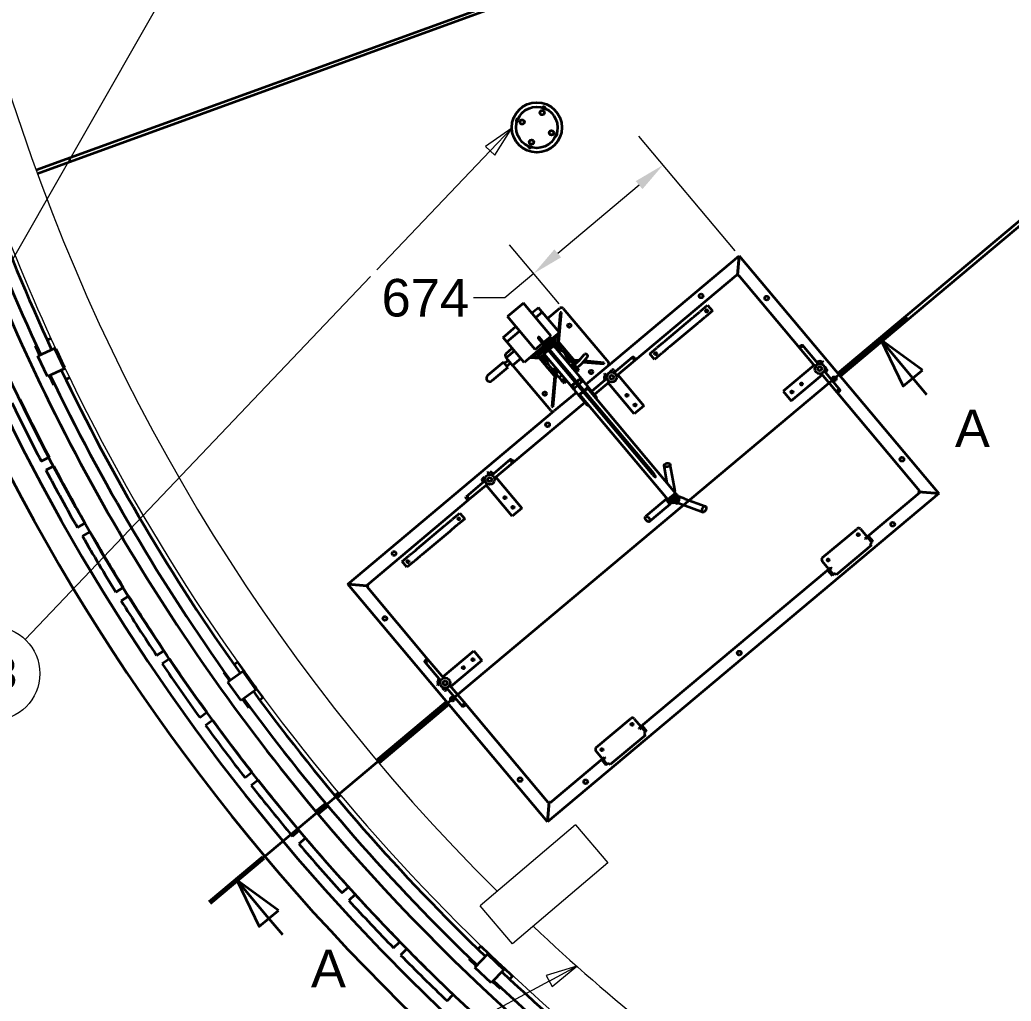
# Model space of a CAD drawing. Header units: millimetres. Extents: x 0 to 42050, y 0 to 29700.
# Drawn here: x 2971 to 6929, y 3577 to 7496 of the extents above; entities that cross this region are included whole.
import ezdxf

# ---------------------------------------------------------------- set-up
doc = ezdxf.new("R2010")
doc.units = ezdxf.units.MM
doc.header["$LTSCALE"] = 50
doc.linetypes.add('CHAIN', pattern=[0.3543, 0.2362, -0.0295, 0.0591, -0.0295])
for name, color, linetype, lineweight in [('Dimension', 7, 'Continuous', 18), ('Section Line', 7, 'CHAIN', 35), ('Symbol', 7, 'Continuous', 18), ('Visible', 7, 'Continuous', 35)]:
    doc.layers.add(name, color=color, linetype=linetype, lineweight=lineweight)
doc.layers.add('P_Cable Ducts (CD)', color=30, linetype='Continuous', lineweight=18, true_color=0xff7f00)
doc.styles.add('Note Text', font='arial.ttf')
doc.styles.add('Title', font='arial.ttf')
doc.dimstyles.new('Default - Method 2b', dxfattribs={"dimscale": 50, "dimtxt": 3, "dimasz": 2.5, "dimexe": 3, "dimexo": 0.5, "dimgap": 0.7, "dimtad": 0, "dimtoh": 1, "dimdec": 1, "dimrnd": 1e-08, "dimtxsty": 'Title', "dimcen": 0.09, "dimdle": 10, "dimclrd": 256, "dimclre": 256, "dimclrt": 7, "dimadec": 0, "dimazin": 2, "dimtfac": 0.833333, "dimtdec": 1, "dimtmove": 0, "dimatfit": 3, "dimfxl": 1, "dimtolj": 1, "dimlwd": -1, "dimlwe": -1, "dimarcsym": 0})

# ---------------------------------------------------------------- blocks, each defined once
blk = doc.blocks.new('2dTransSection0')
at = {"layer": 'Section Line', "linetype": 'CHAIN', "ltscale": 23.681652}
blk.add_line((74.593, 79.413), (130.295, 126.153), dxfattribs=at)
at = {"layer": 'Section Line', "linetype": 'Continuous', "lineweight": 70}
for p, q in [((126.012, 122.559), (130.295, 126.153)), ((74.593, 79.413), (78.875, 83.007))]:
    blk.add_line(p, q, dxfattribs=at)
at = {"layer": 'Section Line', "linetype": 'Continuous'}
for p, q in [((130.725, 121.292), (128.153, 124.356)), ((131.491, 121.935), (128.153, 124.356)), ((128.153, 124.356), (129.958, 120.649)), ((129.958, 120.649), (131.491, 121.935)), ((131.835, 119.968), (130.725, 121.292)), ((79.305, 78.146), (76.734, 81.21)), ((80.071, 78.789), (76.734, 81.21)), ((76.734, 81.21), (78.539, 77.503)), ((78.539, 77.503), (80.071, 78.789)), ((80.416, 76.822), (79.305, 78.146))]:
    blk.add_line(p, q, dxfattribs=at)
at = {"layer": 'Section Line', "linetype": 'Continuous', "flags": 128}
for points in [[(131.491, 121.935), (128.153, 124.356), (129.958, 120.649), (131.491, 121.935)], [(80.071, 78.789), (76.734, 81.21), (78.539, 77.503), (80.071, 78.789)]]:
    blk.add_lwpolyline(points, dxfattribs=at)
at = {"layer": 'Section Line'}
for points in [[(131.491, 121.935), (128.153, 124.356), (129.958, 120.649), (131.491, 121.935)], [(80.071, 78.789), (76.734, 81.21), (78.539, 77.503), (80.071, 78.789)]]:
    blk.add_solid(points, dxfattribs=at)
at = {"layer": 'Section Line', "char_height": 3, "attachment_point": 7, "style": 'Title'}
for insert in [(134.08, 115.787), (82.661, 72.641)]:
    blk.add_mtext('A', dxfattribs=dict(at, insert=insert))
blk = doc.blocks.new('*D43')
at = {"layer": 'Defpoints', "color": 0, "transparency": 16777216}
for p in [(5539.1, 6916), (5843.2, 6553.5), (5140.5, 6342.4)]:
    blk.add_point(p, dxfattribs=at)
at = {"layer": 'Dimension', "transparency": 16777216}
for p, q in [((5827.1, 6572.7), (5442.7, 7030.9)), ((5443.3, 6835.6), (5118.5, 6563.1)), ((5124.4, 6361.6), (4926.3, 6597.7)), ((5022.8, 6482.7), (4906.7, 6385.4)), ((4906.7, 6385.4), (4781.7, 6385.4))]:
    blk.add_line(p, q, dxfattribs=at)
for points in [[(5429.9, 6851.6), (5456.7, 6819.7), (5539.1, 6916)], [(5105.1, 6579.1), (5131.9, 6547.1), (5022.8, 6482.7)]]:
    blk.add_solid(points, dxfattribs=at)
at = {"layer": 'Dimension', "color": 7, "transparency": 16777216, "insert": (4415.1, 6308.8), "char_height": 150, "attachment_point": 7, "style": 'Title'}
blk.add_mtext('\\A1;674', dxfattribs=at)
blk = doc.blocks.new('Balloon29')
at = {"layer": 'Symbol'}
for p, q in [((98.698, 141.265), (96.613, 139.798)), ((96.975, 139.454), (98.698, 141.265)), ((97.337, 139.109), (98.698, 141.265)), ((96.975, 139.454), (87.925, 129.938)), ((96.613, 139.798), (97.337, 139.109)), ((87.423, 129.411), (59.84, 100.41))]:
    blk.add_line(p, q, dxfattribs=at)
at = {"layer": 'Symbol', "flags": 128}
blk.add_lwpolyline([(97.337, 139.109), (98.698, 141.265), (96.613, 139.798), (97.337, 139.109)], dxfattribs=at)
at = {"layer": 'Symbol'}
for centre in [(49.765, 97.702), (57.265, 97.702)]:
    blk.add_circle(centre, 3.75, dxfattribs=at)
blk.add_solid([(97.337, 139.109), (98.698, 141.265), (96.613, 139.798), (97.337, 139.109)], dxfattribs=at)
at = {"layer": 'Symbol', "char_height": 2.5, "attachment_point": 5, "style": 'Note Text'}
for s, insert in [('15', (49.765, 97.723)), ('13', (57.265, 97.723))]:
    blk.add_mtext(s, dxfattribs=dict(at, insert=insert))
blk = doc.blocks.new('Balloon32')
at = {"layer": 'Symbol'}
for p, q in [((86.602, 179.453), (84.929, 177.529)), ((85.363, 177.281), (86.602, 179.453)), ((85.798, 177.034), (86.602, 179.453)), ((84.929, 177.529), (85.798, 177.034)), ((85.363, 177.281), (46.083, 108.435))]:
    blk.add_line(p, q, dxfattribs=at)
at = {"layer": 'Symbol', "flags": 128}
blk.add_lwpolyline([(85.798, 177.034), (86.602, 179.453), (84.929, 177.529), (85.798, 177.034)], dxfattribs=at)
at = {"layer": 'Symbol'}
for centre in [(36.726, 105.18), (44.226, 105.18)]:
    blk.add_circle(centre, 3.75, dxfattribs=at)
blk.add_solid([(85.798, 177.034), (86.602, 179.453), (84.929, 177.529), (85.798, 177.034)], dxfattribs=at)
at = {"layer": 'Symbol', "char_height": 2.5, "attachment_point": 5, "style": 'Note Text'}
for s, insert in [('8', (36.726, 105.2)), ('10', (44.226, 105.2))]:
    blk.add_mtext(s, dxfattribs=dict(at, insert=insert))
blk = doc.blocks.new('Balloon33')
at = {"layer": 'Symbol'}
for p, q in [((67.533, 176.525), (66.148, 174.384)), ((66.612, 174.2), (67.533, 176.525)), ((67.077, 174.016), (67.533, 176.525)), ((66.612, 174.2), (44.271, 117.761)), ((66.148, 174.384), (67.077, 174.016))]:
    blk.add_line(p, q, dxfattribs=at)
at = {"layer": 'Symbol', "flags": 128}
blk.add_lwpolyline([(67.077, 174.016), (67.533, 176.525), (66.148, 174.384), (67.077, 174.016)], dxfattribs=at)
at = {"layer": 'Symbol'}
for centre in [(35.394, 114.281), (42.894, 114.281)]:
    blk.add_circle(centre, 3.75, dxfattribs=at)
blk.add_solid([(67.077, 174.016), (67.533, 176.525), (66.148, 174.384), (67.077, 174.016)], dxfattribs=at)
at = {"layer": 'Symbol', "char_height": 2.5, "attachment_point": 5, "style": 'Note Text'}
for s, insert in [('8', (35.394, 114.302)), ('10', (42.894, 114.302))]:
    blk.add_mtext(s, dxfattribs=dict(at, insert=insert))
blk = doc.blocks.new('Balloon42')
at = {"layer": 'Symbol'}
for p, q in [((103.892, 74.324), (101.454, 73.579)), ((101.691, 73.138), (103.892, 74.324)), ((101.928, 72.698), (103.892, 74.324)), ((101.691, 73.138), (83.222, 63.191)), ((101.454, 73.579), (101.928, 72.698))]:
    blk.add_line(p, q, dxfattribs=at)
at = {"layer": 'Symbol', "flags": 128}
blk.add_lwpolyline([(101.928, 72.698), (103.892, 74.324), (101.454, 73.579), (101.928, 72.698)], dxfattribs=at)
at = {"layer": 'Symbol'}
blk.add_circle((79.928, 61.416), 3.75, dxfattribs=at)
blk.add_solid([(101.928, 72.698), (103.892, 74.324), (101.454, 73.579), (101.928, 72.698)], dxfattribs=at)
at = {"layer": 'Symbol', "insert": (79.928, 61.437), "char_height": 2.5, "attachment_point": 5, "style": 'Note Text'}
blk.add_mtext('30', dxfattribs=at)

msp = doc.modelspace()

# ---------------------------------------------------------------- linework, layer by layer
at = {"layer": 'P_Cable Ducts (CD)'}
for p, q in [((5189.1, 4281.52), (4808.24, 3958.02)), ((5189.1, 4281.52), (5318.57, 4129.08)), ((5318.57, 4129.08), (4937.71, 3805.59)), ((4937.71, 3805.59), (4808.24, 3958.02))]:
    msp.add_line(p, q, dxfattribs=at)
for centre, major_axis, ratio, start_param, end_param in [((10392.99, 9569.22), (1242.75, 7728.95), 0.9999988, 1.5335054, 2.518931), ((10392.99, 9569.22), (1274.5, 7926.4), 0.9999988, 1.9897319, 2.1659438), ((10393.07, 9569.21), (1242.66, 7728.43), 0.9999988, 2.0787233, 2.0807674), ((10398.12, 9576.21), (-7760.56, -2090.4), 0.9999162, 0.8223296, 2.4412936), ((10392.99, 9569.22), (1274.5, 7926.4), 0.9999988, 2.1759087, 2.7074558), ((10398.12, 9576.21), (-7567.45, -2038.39), 0.9999162, 0.8233045, 2.4133827), ((10393.07, 9569.21), (1242.66, 7728.43), 0.9999988, 2.4280421, 2.4300861), ((10392.99, 9569.22), (1242.75, 7728.95), 0.9999988, 2.544602, 2.7074568)]:
    msp.add_ellipse(centre, major_axis=major_axis, ratio=ratio, start_param=start_param, end_param=end_param, dxfattribs=at)
at = {"layer": 'Visible'}
for p, q in [((3035.89, 6896.12), (9991.8, 9427.86)), ((9997.27, 9412.83), (3041.37, 6881.09)), ((6236.6, 6084.7), (10064.38, 9296.59)), ((10074.66, 9284.33), (6246.89, 6072.45)), ((5319.24, 6113.86), (5843.22, 6553.52)), ((5836.44, 6476.04), (5843.22, 6553.52)), ((5843.22, 6553.52), (5836.44, 6476.04)), ((5843.22, 6553.52), (6640.27, 5603.63)), ((5427.88, 6137.14), (5832.21, 6476.41)), ((5832.88, 6476.97), (5832.21, 6476.41)), ((5836.07, 6471.81), (5832.21, 6476.41)), ((5834.81, 6474.67), (5832.88, 6476.97)), ((5836.44, 6476.04), (5834.14, 6474.11)), ((5840.66, 6475.67), (5836.07, 6471.81)), ((5838.36, 6473.74), (5836.44, 6476.04)), ((5837.8, 6474.41), (5840.1, 6476.34)), ((5840.66, 6475.67), (5840.1, 6476.34)), ((5840.66, 6475.67), (6083.52, 6186.25)), ((4981.36, 6364.06), (4917.78, 6310.71)), ((5091.57, 6232.72), (4981.36, 6364.06)), ((5041.54, 6346.02), (5015.11, 6323.85)), ((5056.32, 6328.4), (5041.54, 6346.02)), ((5077.76, 6302.85), (5126.4, 6343.67)), ((5140.49, 6342.44), (5320.47, 6127.95)), ((5688.86, 6332.63), (5685.55, 6329.84)), ((5688.86, 6332.63), (5716.62, 6355.92)), ((5735.9, 6332.94), (5708.15, 6309.65)), ((5716.62, 6355.92), (5735.9, 6332.94)), ((5027.99, 6179.37), (4917.78, 6310.71)), ((5056.32, 6328.4), (5029.89, 6306.23)), ((5125.1, 6246.44), (5056.32, 6328.4)), ((5127.9, 6327.33), (5121.23, 6251.05)), ((5122.51, 6208.3), (5132.88, 6326.89)), ((5132.88, 6326.89), (5127.9, 6327.33)), ((5545.75, 6212.54), (5656.9, 6305.81)), ((5656.9, 6305.81), (5663.54, 6311.38)), ((5663.54, 6311.38), (5685.55, 6329.84)), ((5704.83, 6306.86), (5682.82, 6288.4)), ((5704.83, 6306.86), (5708.15, 6309.65)), ((4900.2, 6227.43), (4951.53, 6270.49)), ((5676.19, 6282.83), (5565.03, 6189.56)), ((5682.82, 6288.4), (5676.19, 6282.83)), ((3095.18, 6223.47), (3080.28, 6216.45)), ((4914.99, 6209.81), (4900.2, 6227.43)), ((4914.99, 6209.81), (4966.31, 6252.88)), ((5496.8, 5679.78), (5040.14, 6224)), ((5501.4, 5683.64), (5044.74, 6227.86)), ((5061.7, 6207.65), (5091.57, 6232.72)), ((5125.1, 6246.44), (5068.8, 6199.19)), ((5072.65, 6194.6), (5104.83, 6221.59)), ((5079.08, 6186.94), (5111.25, 6213.93)), ((5109.42, 6225.45), (5104.83, 6221.59)), ((5104.83, 6221.59), (5111.25, 6213.93)), ((5114.02, 6229.31), (5109.42, 6225.45)), ((5110.16, 6233.9), (5114.02, 6229.31)), ((5120.48, 6242.56), (5117.24, 6205.44)), ((3036.58, 6195.87), (3032.23, 6193.81)), ((3032.23, 6193.81), (3049.7, 6156.72)), ((3108.93, 6183.51), (3042.89, 6152.41)), ((3108.93, 6183.51), (3147.28, 6102.09)), ((3111.06, 6178.99), (3115.58, 6181.12)), ((3112.34, 6176.28), (3114.14, 6177.13)), ((3116.7, 6171.7), (3114.14, 6177.13)), ((3119.42, 6172.98), (3115.58, 6181.12)), ((4911.91, 6163.69), (4936.43, 6184.26)), ((4983.76, 6127.84), (4914.99, 6209.81)), ((5064.2, 6195.34), (4983.76, 6127.84)), ((5027.99, 6179.37), (5057.1, 6203.8)), ((5035.88, 6163.74), (5068.06, 6190.74)), ((5042.31, 6156.08), (5074.48, 6183.08)), ((5081.14, 6175.15), (5069.8, 6165.63)), ((5097.07, 6188.52), (5085.74, 6179)), ((5092.1, 6197.86), (5098.76, 6189.93)), ((5097.07, 6188.52), (5102.59, 6193.15)), ((5102.59, 6193.15), (5121.74, 6209.21)), ((5102.59, 6193.15), (5212.66, 6061.97)), ((5121.25, 6203.58), (5105.16, 6190.08)), ((5107.48, 6188.11), (5120.88, 6199.35)), ((5120.51, 6195.13), (5112.85, 6188.7)), ((5119.02, 6188.65), (5120.01, 6189.49)), ((5120.01, 6189.49), (5120.85, 6188.49)), ((5120.51, 6195.13), (5122.8, 6197.06)), ((5126.93, 6187.47), (5120.51, 6195.13)), ((5122.8, 6197.06), (5120.88, 6199.35)), ((5138.22, 6183.35), (5121.25, 6203.58)), ((5121.74, 6209.21), (5186.02, 6132.61)), ((5486.04, 6162.44), (5513.79, 6185.73)), ((5517.11, 6188.51), (5513.79, 6185.73)), ((5517.11, 6188.51), (5539.12, 6206.98)), ((5558.4, 6183.99), (5536.39, 6165.53)), ((5539.12, 6206.98), (5545.75, 6212.54)), ((5565.03, 6189.56), (5558.4, 6183.99)), ((6146.42, 6111.28), (6083.52, 6186.25)), ((6158.67, 6121.57), (6095.77, 6196.53)), ((3081.23, 6070.99), (3042.89, 6152.41)), ((3049.7, 6156.72), (3050.12, 6155.82)), ((3116.7, 6171.7), (3143.12, 6115.61)), ((3145.83, 6116.89), (3119.42, 6172.98)), ((4913.34, 6146.42), (4910.68, 6149.6)), ((4945.52, 6173.42), (4912.58, 6145.78)), ((4912.58, 6145.78), (4938.29, 6115.14)), ((4920.93, 6135.82), (4915.57, 6131.32)), ((4927.75, 6159.38), (4927.66, 6158.44)), ((4928.69, 6159.3), (4927.75, 6159.38)), ((4971.23, 6142.78), (4938.29, 6115.14)), ((5007.09, 6147.42), (5045.9, 6144.02)), ((5049.64, 6148.71), (5012.51, 6151.96)), ((5022.83, 6160.62), (5026.69, 6156.03)), ((5031.29, 6159.88), (5026.69, 6156.03)), ((5035.88, 6163.74), (5031.29, 6159.88)), ((5035.88, 6163.74), (5042.31, 6156.08)), ((5045.13, 6144.94), (5064.29, 6161.01)), ((5109.41, 6068.33), (5045.13, 6144.94)), ((5066.86, 6157.94), (5050.77, 6144.44)), ((5050.77, 6144.44), (5067.74, 6124.22)), ((5055, 6144.07), (5068.39, 6155.31)), ((5056.92, 6141.78), (5055, 6144.07)), ((5056.92, 6141.78), (5059.22, 6143.7)), ((5066.88, 6150.13), (5059.22, 6143.7)), ((5059.22, 6143.7), (5065.65, 6136.04)), ((5061.46, 6172.15), (5068.12, 6164.22)), ((5064.29, 6161.01), (5069.8, 6165.63)), ((5064.29, 6161.01), (5174.36, 6029.83)), ((5064.86, 6143.21), (5065.86, 6144.05)), ((5065.69, 6142.21), (5064.86, 6143.21)), ((5180.38, 6133.1), (5163.41, 6153.33)), ((5165.46, 6135.33), (5166.29, 6134.34)), ((5171.93, 6133.84), (5165.5, 6141.5)), ((5174.23, 6135.77), (5171.93, 6133.84)), ((5174.23, 6135.77), (5176.16, 6133.47)), ((5203.52, 6135.25), (5182.24, 6137.11)), ((5202.45, 6134.04), (5225.38, 6159.93)), ((5214.43, 6123.43), (5237.36, 6149.32)), ((5342.63, 6086.49), (5417.6, 6149.39)), ((5352.92, 6074.23), (5427.88, 6137.14)), ((5505.32, 6139.46), (5486.04, 6162.44)), ((5533.07, 6162.74), (5505.32, 6139.46)), ((5533.07, 6162.74), (5536.39, 6165.53)), ((3147.28, 6102.09), (3081.23, 6070.99)), ((3143.12, 6115.61), (3145.68, 6110.18)), ((3143.87, 6109.33), (3145.68, 6110.18)), ((3145.15, 6106.62), (3149.67, 6108.75)), ((3145.83, 6116.89), (3149.67, 6108.75)), ((4902.2, 6128.59), (4838.24, 6074.92)), ((4919.56, 6107.91), (4855.59, 6054.23)), ((4919.56, 6107.91), (4902.2, 6128.59)), ((4915.57, 6131.32), (4906.38, 6123.61)), ((4924.57, 6120.6), (4915.38, 6112.89)), ((4924.57, 6120.6), (4929.93, 6125.1)), ((5090.66, 5935.11), (4939.06, 6115.78)), ((5160.44, 6124.2), (5171.93, 6133.84)), ((5166.29, 6134.34), (5165.3, 6133.5)), ((5171.93, 6133.84), (5177.12, 6127.66)), ((5173.29, 6124.44), (5177.12, 6127.66)), ((5173.29, 6124.44), (5199, 6093.8)), ((5173.34, 6108.82), (5181, 6115.25)), ((5176.16, 6133.47), (5173.86, 6131.54)), ((5175.79, 6129.25), (5180.38, 6133.1)), ((5177.12, 6127.66), (5202.83, 6097.01)), ((5186.02, 6132.61), (5178.36, 6126.18)), ((5183.63, 6096.56), (5191.29, 6102.99)), ((5184.83, 6118.46), (5195.08, 6127.06)), ((5185.1, 6131.84), (5199.09, 6130.62)), ((5187.69, 6091.72), (5195.35, 6098.15)), ((5191.52, 6094.93), (5196.41, 6089.11)), ((5195.12, 6106.21), (5205.36, 6114.8)), ((5199, 6093.8), (5202.83, 6097.01)), ((5219.24, 6128.86), (5303.7, 6121.47)), ((5304.13, 6126.45), (5223.36, 6133.52)), ((5319.24, 6113.86), (5231.15, 6039.94)), ((5303.7, 6121.47), (5304.13, 6126.45)), ((5327.13, 6090.45), (5335.56, 6097.52)), ((5342.6, 6096.91), (5347.74, 6090.78)), ((6142.13, 6116.39), (6018.03, 6012.26)), ((6154.88, 6131.66), (6152.14, 6129.36)), ((6160.51, 6131.82), (6154.39, 6126.68)), ((6155.3, 6131.16), (6154.88, 6131.66)), ((6154.88, 6131.66), (6154.88, 6131.66)), ((6157.13, 6128.98), (6155.3, 6131.16)), ((6174.63, 6122.78), (6167.56, 6131.2)), ((6175.81, 6132.26), (6170.45, 6127.76)), ((6172.22, 6120.76), (6174.63, 6122.78)), ((6173.02, 6124.69), (6178.39, 6129.19)), ((6175.81, 6132.26), (6178.39, 6129.19)), ((6186.2, 6108.99), (6183.79, 6106.97)), ((6193.27, 6100.56), (6186.2, 6108.99)), ((3088.47, 6074.4), (3088.9, 6073.49)), ((3106.37, 6036.4), (3088.9, 6073.49)), ((3169.4, 6066.09), (3154.42, 6059.04)), ((5092.93, 6094.19), (5109.91, 6073.97)), ((5105.63, 6072.83), (5094.97, 5950.94)), ((5099.95, 5950.51), (5110.33, 6069.1)), ((5104.22, 6090.08), (5110.65, 6082.42)), ((5110.65, 6082.42), (5108.35, 6080.49)), ((5108.35, 6080.49), (5110.28, 6078.19)), ((5117.07, 6074.76), (5109.41, 6068.33)), ((5109.91, 6073.97), (5114.5, 6077.82)), ((5112.57, 6080.12), (5110.28, 6078.19)), ((5111.14, 6088.06), (5110.3, 6089.05)), ((5110.65, 6082.42), (5122.14, 6092.06)), ((5123.55, 6067.04), (5110.65, 6082.42)), ((5112.14, 6088.89), (5111.14, 6088.06)), ((5123.55, 6067.04), (5135.04, 6076.68)), ((5123.55, 6067.04), (5133.84, 6054.78)), ((5133.84, 6054.78), (5145.33, 6064.43)), ((5137.9, 6049.94), (5149.39, 6059.58)), ((5192.58, 6085.9), (5195.9, 6088.68)), ((5192.96, 6051.22), (5204.3, 6060.73)), ((5207.96, 6059.79), (5194.94, 6048.86)), ((5196.41, 6089.11), (5195.9, 6088.68)), ((5206.95, 6068.77), (5207.4, 6068.39)), ((5207.34, 6068.31), (5207.4, 6068.39)), ((5216.12, 6050.06), (5207.96, 6059.79)), ((5212.66, 6061.97), (5222.16, 6050.65)), ((5314.55, 6062.93), (5254.29, 6012.36)), ((5303.86, 6080.07), (5306.93, 6082.64)), ((5303.86, 6080.07), (5308.36, 6074.7)), ((5309.44, 6058.64), (5304.3, 6064.77)), ((5304.96, 6059.56), (5304.46, 6059.14)), ((5304.46, 6059.13), (5304.46, 6059.14)), ((5304.46, 6059.13), (5306.76, 6056.39)), ((5304.92, 6071.81), (5313.34, 6078.88)), ((5307.14, 6061.38), (5304.96, 6059.56)), ((5311.43, 6077.28), (5306.93, 6082.64)), ((5313.34, 6078.88), (5315.36, 6076.48)), ((5329.15, 6088.05), (5327.13, 6090.45)), ((5358.03, 6078.52), (5462.16, 5954.42)), ((6050.17, 5973.96), (6174.27, 6078.09)), ((6169.98, 6083.2), (6232.88, 6008.24)), ((6182.24, 6093.48), (6245.14, 6018.52)), ((6186.53, 6088.38), (6192.65, 6093.52)), ((3110.73, 6038.45), (3106.37, 6036.4)), ((5137.9, 6049.94), (5133.84, 6054.78)), ((5138.73, 6050.64), (5143.61, 6044.81)), ((5154.07, 6053.58), (5143.61, 6044.81)), ((5154.07, 6053.58), (5154.28, 6053.76)), ((5183.86, 6018.51), (5174.36, 6029.83)), ((5177.02, 6037.85), (5188.36, 6047.36)), ((5190.34, 6045.01), (5177.32, 6034.08)), ((5185.48, 6024.35), (5177.32, 6034.08)), ((5183.86, 6018.51), (5204.12, 5994.36)), ((5198.49, 6035.29), (5185.93, 6024.75)), ((5215.65, 6049.69), (5203.09, 6039.15)), ((5222.16, 6050.65), (5242.42, 6026.5)), ((5235.91, 6025.54), (5223.35, 6015)), ((5224.77, 6013.3), (5237.34, 6023.85)), ((5588.75, 5605.98), (5237.83, 6024.19)), ((5239.66, 6024.19), (5270.85, 5987.02)), ((5273.6, 5989.34), (5242.42, 6026.5)), ((5324.83, 6050.67), (5264.57, 6000.1)), ((5423.86, 5922.28), (5319.73, 6046.38)), ((5192.84, 6007.8), (5104.75, 5933.88)), ((5204.12, 5994.36), (5235.3, 5957.2)), ((5218.75, 6011.14), (5206.19, 6000.6)), ((5238.06, 5959.51), (5206.87, 5996.68)), ((5558.11, 5580.27), (5207.19, 5998.48)), ((5207.61, 5998.91), (5220.18, 6009.45)), ((6018.03, 6012.26), (6050.17, 5973.96)), ((6232.88, 6008.24), (6563.16, 5614.63)), ((4940.68, 5728.32), (5226.27, 5967.96)), ((5094.97, 5950.94), (5099.95, 5950.51)), ((5422.52, 5958.37), (5426.86, 5962)), ((5462.16, 5954.42), (5423.86, 5922.28)), ((5431.41, 5957.99), (5425.68, 5953.18)), ((4280.48, 5242.24), (5104.75, 5933.88)), ((3056.48, 5732.79), (3087.47, 5749.06)), ((4855.43, 5677.68), (4930.39, 5740.58)), ((3106.07, 5713.65), (3075.08, 5697.37)), ((4865.71, 5665.42), (4940.68, 5728.32)), ((5555.37, 5645.76), (5543.07, 5715.52)), ((5582.8, 5634.13), (5567.69, 5719.86)), ((4817.71, 5663), (4826.14, 5670.07)), ((4826.14, 5670.07), (4828.16, 5667.66)), ((4837.34, 5688.61), (4840.41, 5691.18)), ((4837.34, 5688.61), (4841.84, 5683.25)), ((4839.93, 5681.64), (4848.35, 5688.71)), ((4841.94, 5679.23), (4839.93, 5681.64)), ((4844.91, 5685.82), (4840.41, 5691.18)), ((4855.4, 5688.09), (4860.54, 5681.97)), ((4858.24, 5684.71), (4860.42, 5686.54)), ((4860.91, 5686.96), (4860.42, 5686.54)), ((4860.92, 5686.95), (4860.91, 5686.96)), ((4863.22, 5684.22), (4860.92, 5686.95)), ((4870.82, 5669.71), (4974.96, 5545.61)), ((4827.35, 5654.11), (4752.38, 5591.21)), ((4837.63, 5641.86), (4762.67, 5578.96)), ((4822.24, 5649.83), (4817.09, 5655.95)), ((4936.65, 5513.47), (4832.52, 5637.57)), ((5586.75, 5611.75), (5582.8, 5634.13)), ((6640.27, 5603.63), (5077.54, 4292.34)), ((5552.96, 5582.21), (5535.55, 5567.59)), ((5557.92, 5580.49), (5555.5, 5578.46)), ((5588.75, 5605.98), (5558.11, 5580.27)), ((5561.17, 5582.84), (5571.27, 5570.81)), ((5562.32, 5583.81), (5569.07, 5575.77)), ((5562.7, 5584.13), (5569.45, 5576.09)), ((5564.62, 5585.74), (5569.76, 5579.61)), ((5574.61, 5587.05), (5569.76, 5579.61)), ((5571.13, 5591.2), (5576.09, 5585.29)), ((5580.68, 5589.15), (5575.72, 5595.06)), ((5579.2, 5590.91), (5587.38, 5594.39)), ((5584.86, 5574.83), (5579.43, 5581.31)), ((5582.24, 5600.52), (5587.38, 5594.39)), ((5589.46, 5578.69), (5584.02, 5585.17)), ((5584.15, 5602.13), (5590.9, 5594.09)), ((5584.53, 5602.45), (5591.28, 5594.41)), ((5585.68, 5603.41), (5595.78, 5591.38)), ((5595.78, 5591.38), (5585.82, 5583.02)), ((5587.38, 5594.39), (5590.9, 5594.09)), ((5597.12, 5574.22), (5588.12, 5584.95)), ((5591.28, 5594.41), (5590.9, 5594.09)), ((5602.89, 5586.82), (5594.14, 5590)), ((5625.35, 5583.43), (5603.99, 5591.2)), ((5625.35, 5583.43), (5707.15, 5553.65)), ((6562.42, 5606.18), (6353.67, 5431.02)), ((6558.56, 5610.78), (6563.16, 5614.63)), ((6562.42, 5606.18), (6558.56, 5610.78)), ((6640.27, 5603.63), (6558.56, 5610.78)), ((6558.56, 5610.78), (6640.27, 5603.63)), ((6560.49, 5608.48), (6561.16, 5609.04)), ((6560.86, 5612.71), (6561.42, 5612.03)), ((6561.16, 5609.04), (6563.09, 5606.75)), ((6561.42, 5612.03), (6563.72, 5613.96)), ((6562.42, 5606.18), (6563.09, 5606.75)), ((6563.72, 5613.96), (6563.16, 5614.63)), ((4358.34, 5239.68), (4762.67, 5578.96)), ((4935.32, 5549.55), (4939.65, 5553.19)), ((4974.96, 5545.61), (4936.65, 5513.47)), ((4944.21, 5549.18), (4938.48, 5544.37)), ((5535.55, 5567.59), (5468.86, 5511.64)), ((5551.62, 5548.44), (5484.93, 5492.49)), ((5551.62, 5548.44), (5569.03, 5563.06)), ((5565.78, 5566.2), (5571.27, 5570.81)), ((5569.45, 5576.09), (5569.07, 5575.77)), ((5569.76, 5579.61), (5569.45, 5576.09)), ((5581.23, 5579.16), (5571.27, 5570.81)), ((5578.93, 5577.24), (5587.93, 5566.51)), ((5584.86, 5574.83), (5585.73, 5573.8)), ((5590.32, 5577.66), (5589.46, 5578.69)), ((5597.47, 5566.97), (5616.8, 5559.94)), ((5616.8, 5559.94), (5698.6, 5530.16)), ((4699.9, 5502.79), (4696.58, 5500.01)), ((4699.9, 5502.79), (4727.65, 5526.08)), ((4746.94, 5503.1), (4719.18, 5479.81)), ((4727.65, 5526.08), (4746.94, 5503.1)), ((3200.59, 5468.65), (3230.96, 5486.04)), ((4556.79, 5382.7), (4667.94, 5475.97)), ((4667.94, 5475.97), (4674.57, 5481.54)), ((4674.57, 5481.54), (4696.58, 5500.01)), ((4715.87, 5477.02), (4693.86, 5458.56)), ((4715.87, 5477.02), (4719.18, 5479.81)), ((6175.34, 5347.96), (6313.23, 5463.66)), ((6327.31, 5462.43), (6353.67, 5431.02)), ((3250.84, 5451.33), (3220.46, 5433.94)), ((4687.22, 5452.99), (4576.07, 5359.72)), ((4693.86, 5458.56), (4687.22, 5452.99)), ((6346.01, 5424.59), (6353.67, 5431.02)), ((6348.58, 5421.53), (6346.01, 5424.59)), ((6350.11, 5422.82), (6348.58, 5421.53)), ((6356.24, 5427.96), (6350.11, 5422.82)), ((6354.95, 5429.49), (6353.67, 5431.02)), ((6359.55, 5433.35), (6354.95, 5429.49)), ((6354.95, 5429.49), (6356.24, 5427.96)), ((6356.24, 5427.96), (6358.86, 5424.84)), ((6359.55, 5433.35), (6358.27, 5434.88)), ((6358.86, 5424.84), (6367.76, 5414.22)), ((6359.55, 5433.35), (6376.26, 5413.43)), ((4550.15, 5377.14), (4556.79, 5382.7)), ((6371.32, 5397.54), (6230.37, 5279.26)), ((6366.18, 5403.66), (6372.31, 5408.81)), ((6371.32, 5397.54), (6366.18, 5403.66)), ((6367.76, 5414.22), (6372.31, 5408.81)), ((6376.26, 5413.43), (6371.67, 5409.57)), ((4497.07, 5332.6), (4524.83, 5355.89)), ((4528.14, 5358.67), (4524.83, 5355.89)), ((4528.14, 5358.67), (4550.15, 5377.14)), ((4569.44, 5354.16), (4547.43, 5335.69)), ((4576.07, 5359.72), (4569.44, 5354.16)), ((4516.36, 5309.62), (4497.07, 5332.6)), ((4544.11, 5332.91), (4516.36, 5309.62)), ((4544.11, 5332.91), (4547.43, 5335.69)), ((6200.46, 5302.46), (6174.11, 5333.87)), ((6200.46, 5302.46), (6208.12, 5308.89)), ((6203.03, 5299.4), (6209.16, 5304.54)), ((6208.12, 5308.89), (6210.69, 5305.83)), ((6210.69, 5305.83), (6209.16, 5304.54)), ((6200.46, 5302.46), (5450.5, 4673.17)), ((6197.15, 5297.08), (6195.86, 5298.61)), ((6201.75, 5300.93), (6197.15, 5297.08)), ((6197.15, 5297.08), (6213.86, 5277.16)), ((6201.75, 5300.93), (6200.46, 5302.46)), ((6201.75, 5300.93), (6203.03, 5299.4)), ((6203.03, 5299.4), (6205.65, 5296.28)), ((6205.65, 5296.28), (6214.56, 5285.67)), ((6218.46, 5281.01), (6213.86, 5277.16)), ((6214.56, 5285.67), (6219.1, 5280.25)), ((6225.23, 5285.39), (6219.1, 5280.25)), ((6225.23, 5285.39), (6230.37, 5279.26)), ((3354.19, 5209.93), (3383.91, 5228.41)), ((4280.48, 5242.24), (4357.97, 5235.46)), ((5077.54, 4292.34), (4280.48, 5242.24)), ((4357.97, 5235.46), (4280.48, 5242.24)), ((4359.33, 5233.83), (4357.04, 5231.9)), ((4357.04, 5231.9), (4357.6, 5231.23)), ((4362.2, 5235.09), (4357.6, 5231.23)), ((4600.45, 4941.81), (4357.6, 5231.23)), ((4358.34, 5239.68), (4357.67, 5239.12)), ((4359.6, 5236.82), (4357.67, 5239.12)), ((4360.27, 5237.39), (4357.97, 5235.46)), ((4357.97, 5235.46), (4359.9, 5233.16)), ((4358.34, 5239.68), (4362.2, 5235.09)), ((3405.03, 5194.44), (3375.31, 5175.96)), ((3517.08, 4956.95), (3546.11, 4976.5)), ((4659.07, 4871.96), (4783.17, 4976.09)), ((4783.17, 4976.09), (4815.31, 4937.79)), ((3568.45, 4943.32), (3539.42, 4923.77)), ((3840.15, 4930.29), (3826.47, 4920.39)), ((3840.15, 4930.29), (3867.69, 4892.2)), ((4651.1, 4856.56), (4588.2, 4931.52)), ((4663.35, 4866.85), (4600.45, 4941.81)), ((4815.31, 4937.79), (4691.21, 4833.65)), ((4741.64, 4904.23), (4737.33, 4909.37)), ((3787.33, 4892.08), (3783.43, 4889.26)), ((3783.43, 4889.26), (3807.46, 4856.04)), ((3860.71, 4893.32), (3801.56, 4850.54)), ((3860.71, 4893.32), (3913.46, 4820.4)), ((3863.64, 4889.27), (3867.69, 4892.2)), ((3865.4, 4886.84), (3867.02, 4888.01)), ((3870.54, 4883.15), (3867.02, 4888.01)), ((3872.97, 4884.91), (3867.69, 4892.2)), ((3870.54, 4883.15), (3906.87, 4832.92)), ((3873.03, 4884.96), (3872.97, 4884.91)), ((3909.31, 4834.67), (3872.97, 4884.91)), ((3854.31, 4777.62), (3801.56, 4850.54)), ((3807.46, 4856.04), (3808.05, 4855.23)), ((3906.87, 4832.92), (3910.39, 4828.06)), ((3909.31, 4834.67), (3909.4, 4834.75)), ((3909.31, 4834.67), (3914.58, 4827.38)), ((4642.96, 4846.04), (4637.6, 4841.54)), ((4640.17, 4838.47), (4637.6, 4841.54)), ((4647.14, 4841.06), (4640.07, 4849.49)), ((4640.17, 4838.47), (4645.53, 4842.97)), ((4640.68, 4856.53), (4646.81, 4861.67)), ((4641.82, 4862.06), (4641.8, 4862.02)), ((4644.56, 4864.35), (4641.82, 4862.06)), ((4641.91, 4861.27), (4643.74, 4859.09)), ((4649.54, 4843.08), (4647.14, 4841.06)), ((4658.71, 4827.27), (4661.11, 4829.29)), ((4674.66, 4828.48), (4737.56, 4753.52)), ((4686.92, 4838.76), (4749.82, 4763.8)), ((3913.46, 4820.4), (3854.31, 4777.62)), ((3908.77, 4826.88), (3910.39, 4828.06)), ((3910.53, 4824.45), (3914.58, 4827.38)), ((3942.13, 4789.3), (3914.58, 4827.38)), ((3942.13, 4789.3), (3928.45, 4779.41)), ((4665.78, 4818.84), (4658.71, 4827.27)), ((4678.95, 4823.37), (4672.82, 4818.23)), ((3860.79, 4782.31), (3861.38, 4781.5)), ((3885.41, 4748.28), (3861.38, 4781.5)), ((3889.31, 4751.1), (3885.41, 4748.28)), ((4395.12, 4539.52), (4673.87, 4773.42)), ((4684.16, 4761.16), (4405.42, 4527.27)), ((5080.09, 4370.2), (4749.82, 4763.8)), ((3689.05, 4710.05), (3717.36, 4730.64)), ((3740.89, 4698.3), (3712.59, 4677.71)), ((5272.17, 4590.11), (5410.06, 4705.82)), ((5424.15, 4704.58), (5450.5, 4673.17)), ((5442.84, 4666.75), (5450.5, 4673.17)), ((5453.07, 4670.11), (5446.95, 4664.97)), ((5451.79, 4671.64), (5450.5, 4673.17)), ((5456.38, 4675.5), (5451.79, 4671.64)), ((5451.79, 4671.64), (5453.07, 4670.11)), ((5453.07, 4670.11), (5455.69, 4666.99)), ((5456.38, 4675.5), (5455.1, 4677.03)), ((5456.38, 4675.5), (5473.1, 4655.58)), ((5468.16, 4639.69), (5327.21, 4521.42)), ((5445.41, 4663.68), (5442.84, 4666.75)), ((5446.95, 4664.97), (5445.41, 4663.68)), ((5455.69, 4666.99), (5464.6, 4656.38)), ((5463.02, 4645.82), (5469.14, 4650.96)), ((5468.16, 4639.69), (5463.02, 4645.82)), ((5464.6, 4656.38), (5469.14, 4650.96)), ((5473.1, 4655.58), (5468.5, 4651.73)), ((5297.29, 4544.62), (5270.94, 4576.03)), ((5297.29, 4544.62), (5088.55, 4369.46)), ((5293.98, 4539.23), (5292.7, 4540.76)), ((5298.58, 4543.09), (5293.98, 4539.23)), ((5293.98, 4539.23), (5310.7, 4519.31)), ((5297.29, 4544.62), (5304.95, 4551.05)), ((5298.58, 4543.09), (5297.29, 4544.62)), ((5298.58, 4543.09), (5299.86, 4541.55)), ((5299.86, 4541.55), (5305.99, 4546.7)), ((5299.86, 4541.55), (5302.48, 4538.43)), ((5302.48, 4538.43), (5311.39, 4527.82)), ((5304.95, 4551.05), (5307.53, 4547.98)), ((5307.53, 4547.98), (5305.99, 4546.7)), ((5315.29, 4523.17), (5310.7, 4519.31)), ((5311.39, 4527.82), (5315.93, 4522.4)), ((5322.06, 4527.54), (5315.93, 4522.4)), ((5322.06, 4527.54), (5327.21, 4521.42)), ((3869.88, 4469.56), (3897.41, 4491.17)), ((3922.11, 4459.7), (3894.57, 4438.09)), ((4227.88, 4399.18), (4241.49, 4410.61)), ((4251.79, 4398.36), (4238.16, 4386.93)), ((4151.92, 4335.45), (4190.88, 4368.14)), ((4201.16, 4355.88), (4162.21, 4323.2)), ((5084.69, 4374.05), (5077.54, 4292.34)), ((5077.54, 4292.34), (5084.69, 4374.05)), ((5080.09, 4370.2), (5084.69, 4374.05)), ((5080.09, 4370.2), (5080.66, 4369.52)), ((5082.96, 4371.45), (5080.66, 4369.52)), ((5082.39, 4372.13), (5082.96, 4371.45)), ((5084.69, 4374.05), (5088.55, 4369.46)), ((5086.62, 4371.76), (5085.95, 4371.19)), ((5085.95, 4371.19), (5087.87, 4368.89)), ((5087.87, 4368.89), (5088.55, 4369.46)), ((4059.32, 4235.8), (4086.05, 4258.39)), ((4111.87, 4227.84), (4085.13, 4205.24)), ((4257.12, 4009.06), (4283.01, 4032.61)), ((4309.92, 4003.02), (4284.03, 3979.47)), ((4463.02, 3789.66), (4488.04, 3814.14)), ((4516.01, 3785.54), (4490.99, 3761.07)), ((4838.16, 3764.44), (4787.94, 3711.45)), ((4811.11, 3796.96), (4799.5, 3784.71)), ((4811.11, 3796.96), (4845.22, 3764.63)), ((4838.16, 3764.44), (4903.48, 3702.53)), ((4841.79, 3761), (4845.22, 3764.63)), ((4843.96, 3758.94), (4845.34, 3760.39)), ((4851.76, 3758.44), (4845.22, 3764.63)), ((4849.69, 3756.26), (4845.34, 3760.39)), ((4766.27, 3749.65), (4762.96, 3746.15)), ((4762.96, 3746.15), (4792.72, 3717.95)), ((4849.69, 3756.26), (4894.69, 3713.61)), ((4852.54, 3759.26), (4851.76, 3758.44)), ((4896.76, 3715.79), (4851.76, 3758.44)), ((4853.27, 3649.55), (4787.94, 3711.45)), ((4792.72, 3717.95), (4793.44, 3717.26)), ((4903.48, 3702.53), (4853.27, 3649.55)), ((4894.69, 3713.61), (4899.05, 3709.49)), ((4896.76, 3715.79), (4897.57, 3716.65)), ((4896.76, 3715.79), (4903.29, 3709.6)), ((4897.67, 3708.03), (4899.05, 3709.49)), ((4899.85, 3705.97), (4903.29, 3709.6)), ((4937.4, 3677.27), (4903.29, 3709.6)), ((4858.77, 3655.35), (4859.49, 3654.66)), ((4889.25, 3626.46), (4859.49, 3654.66)), ((4937.4, 3677.27), (4925.79, 3665.02)), ((4676.75, 3577.89), (4700.87, 3603.25)), ((4892.57, 3629.96), (4889.25, 3626.46))]:
    msp.add_line(p, q, dxfattribs=at)
for centre, radius in [((10400.33, 9568.04), 8250), ((5034.85, 7066.08), 100), ((5034.85, 7066.08), 82.5), ((5056.23, 7124.81), 9), ((5056.23, 7124.81), 8.75), ((4976.12, 7087.46), 9), ((4976.12, 7087.46), 8.75), ((5093.58, 7044.7), 9), ((5093.58, 7044.7), 8.75), ((5013.48, 7007.35), 9), ((5013.48, 7007.35), 8.75), ((5690.75, 6392.96), 8), ((5952.62, 6384.25), 8), ((5712.47, 6332.86), 4.5), ((5164.73, 6274.66), 7.25), ((5509.47, 6162.52), 4.5), ((5251.46, 6089.62), 7.25), ((6164.33, 6102.38), 20), ((6164.33, 6102.38), 8), ((5333.73, 6068.58), 20), ((5333.73, 6068.58), 8), ((6222.59, 6062.51), 8), ((6091.55, 6041.32), 4.5), ((5066.42, 6002.89), 7.25), ((5394.8, 5995.81), 4.5), ((6053.25, 6009.18), 4.5), ((5426.94, 5957.5), 4.5), ((5077.92, 5878.73), 8), ((6492.56, 5740.77), 8), ((4846.53, 5659.77), 20), ((4846.53, 5659.77), 8), ((4907.6, 5586.99), 4.5), ((4939.73, 5548.69), 4.5), ((4723.51, 5503.02), 4.5), ((6455.67, 5481.37), 8), ((6318.24, 5439.8), 4.5), ((4465.08, 5364.5), 8), ((6197.97, 5338.88), 4.5), ((4520.5, 5332.68), 4.5), ((4428.19, 5105.1), 8), ((5842.84, 4967.14), 8), ((4741.78, 4908.73), 4.5), ((4780.09, 4940.87), 4.5), ((4669.01, 4847.66), 20), ((4669.01, 4847.66), 8), ((4698.16, 4783.36), 8), ((5415.07, 4681.95), 4.5), ((5294.8, 4581.04), 4.5), ((4968.13, 4461.62), 8), ((5230, 4452.91), 8)]:
    msp.add_circle(centre, radius, dxfattribs=at)
for centre, radius, start, end in [((10400.33, 9568.04), 8420, 189.63897, 187.108321), ((10400.33, 9568.04), 8326.9, 263.582685, 174.288022), ((10400.33, 9568.04), 8326.9, 188.371651, 261.92634), ((10400.33, 9568.04), 8050.85, 194.978237, 204.9003), ((10400.33, 9568.04), 8099.15, 194.978237, 204.90221), ((5062.22, 7141.26), 7, 358.60084, 141.39916), ((4959.68, 7093.44), 7, 88.60084, 231.39916), ((5110.03, 7038.72), 7, 268.60084, 51.39916), ((5007.49, 6990.9), 7, 178.60084, 321.39916), ((10400.33, 9568.04), 7695, 199.940433, 200.059567), ((10400.33, 9568.04), 8150, 200.056241, 219.943759), ((5132.83, 6336.01), 10, 40, 130), ((5712.47, 6332.86), 4.5, 310.00187, 129.99811), ((5115.58, 6138.77), 50, 346.8699, 100), ((5115.58, 6138.77), 40, 348.68219, 91.31781), ((4918.34, 6156.03), 10, 130, 220), ((5115.58, 6138.77), 50, 160, 273.1301), ((5115.58, 6138.77), 40, 168.68219, 271.31781), ((10400.33, 9568.04), 8050.85, 205.540809, 215.558841), ((5312.81, 6121.52), 10, 310, 40), ((5338.77, 6093.69), 5, 40, 130), ((6163.73, 6127.99), 5, 40, 130), ((6189.44, 6097.35), 5, 310, 40), ((10400.33, 9568.04), 8099.15, 205.5389, 215.560751), ((4846.91, 6064.58), 13.5, 130, 310), ((5308.13, 6067.98), 5, 130, 220), ((10400.33, 9568.04), 8250, 205.771686, 207.574812), ((10400.33, 9568.04), 8285, 205.771099, 207.575399), ((5098.32, 5941.54), 10, 220, 310), ((10400.33, 9568.04), 8250, 207.85261, 209.655737), ((10400.33, 9568.04), 8285, 207.852024, 209.656324), ((4820.92, 5659.17), 5, 130, 220), ((4851.57, 5684.88), 5, 40, 130), ((5578.38, 5587.22), 6, 206.10385, 53.89615), ((5578.38, 5587.22), 3, 220, 40), ((5578.38, 5587.22), 20, 3.57818, 62.67937), ((5578.38, 5587.22), 11.88, 340.3386, 357.66378), ((5578.38, 5587.22), 20, 243.57818, 292.5424), ((5588.03, 5575.73), 3, 220, 40), ((5592.52, 5570.37), 6, 220, 40), ((6319.65, 5456), 10, 40, 130), ((10400.33, 9568.04), 8285, 209.932948, 211.737249), ((10400.33, 9568.04), 8250, 209.933535, 211.736662), ((6181.77, 5340.3), 10, 130, 220), ((4520.5, 5332.68), 4.5, 130.00189, 309.99813), ((10400.33, 9568.04), 8250, 212.01446, 213.817587), ((10400.33, 9568.04), 8285, 212.013873, 213.818174), ((10400.33, 9568.04), 8285, 214.094798, 215.899099), ((10400.33, 9568.04), 8250, 214.095385, 215.898512), ((4643.9, 4852.7), 5, 130, 220), ((10400.33, 9568.04), 8050.85, 216.19935, 226.217382), ((4669.61, 4822.06), 5, 220, 310), ((10400.33, 9568.04), 8099.15, 216.19744, 226.219291), ((10400.33, 9568.04), 8285, 216.175723, 217.980023), ((10400.33, 9568.04), 8250, 216.17631, 217.979437), ((5416.49, 4698.15), 10, 40, 130), ((10400.33, 9568.04), 7695, 219.940433, 220.059567), ((5278.6, 4582.45), 10, 130, 220), ((10400.33, 9568.04), 8285, 218.256648, 220.060948), ((10400.33, 9568.04), 8250, 218.257235, 220.060362), ((10400.33, 9568.04), 8150, 219.943759, 220.056241), ((10400.33, 9568.04), 8150, 220.056241, 237.919426), ((10400.33, 9568.04), 8285, 220.337573, 222.141873), ((10400.33, 9568.04), 8250, 220.338159, 222.141286), ((10400.33, 9568.04), 8250, 222.419084, 224.222211), ((10400.33, 9568.04), 8285, 222.418498, 224.222798), ((10400.33, 9568.04), 8285, 224.499422, 226.303723), ((10400.33, 9568.04), 8250, 224.500009, 226.303136), ((10400.33, 9568.04), 8050.85, 226.857891, 236.875922), ((10400.33, 9568.04), 8099.15, 226.855981, 236.877832)]:
    msp.add_arc(centre, radius, start, end, dxfattribs=at)
for centre, major_axis, ratio in [((6089.64, 6191.39), (6.13, 5.14), 0.4766825), ((5422.74, 6143.26), (5.14, -6.13), 0.4766825), ((6239.01, 6013.38), (-6.13, -5.14), 0.4766825), ((4935.53, 5734.45), (5.14, -6.13), 0.4766825), ((5555.38, 5717.69), (12.31, 2.17), 0.5735764), ((4757.53, 5585.08), (-5.14, 6.13), 0.4766825), ((5702.88, 5541.91), (-4.28, -11.75), 0.5735764), ((5476.89, 5502.06), (-8.03, 9.58), 0.5735764), ((4594.33, 4936.67), (6.13, 5.14), 0.4766825), ((4743.69, 4758.66), (-6.13, -5.14), 0.4766825)]:
    msp.add_ellipse(centre, major_axis=major_axis, ratio=ratio, dxfattribs=at)
for centre, major_axis, ratio, start_param, end_param in [((5231.37, 6154.62), (-5.99, 5.3), 0.6992385, 3.1415927, 6.2831853), ((5207.14, 6057.34), (5.52, 4.63), 0.6156615, 0, 1.5707963), ((5179.87, 6034.45), (-5.52, -4.63), 0.6156615, 4.712389, 6.2831853), ((5188.15, 6022.11), (-4.29, -3.6), 0.6156615, 4.712389, 6.2831853), ((5217.87, 6047.05), (4.29, 3.6), 0.6156615, 0, 1.5707963), ((5238.13, 6022.9), (4.29, 3.6), 0.6156615, 0, 1.5707963), ((5238.13, 6022.9), (1.53, 1.29), 0.6156615, 0, 1.5707963), ((5237.06, 6021.68), (-5.52, -4.63), 0.6156615, 1.8813182, 2.0943951), ((5208.41, 5997.96), (-4.29, -3.6), 0.6156615, 4.712389, 6.2831853), ((5208.41, 5997.96), (-1.53, -1.29), 0.6156615, 4.712389, 6.2831853), ((5209.79, 5998.8), (-5.52, -4.63), 0.6156615, 1.0471976, 1.2602745), ((5219.33, 5984.94), (-1.53, -1.29), 0.6156615, 0, 1.2661037), ((5249.05, 6009.88), (1.53, 1.29), 0.6156615, 5.0170816, 6.2831853), ((5269.31, 5985.74), (1.53, 1.29), 0.6156615, 5.0170816, 6.2831853), ((5269.31, 5985.74), (4.29, 3.6), 0.6156615, 4.8197379, 6.2831853), ((5239.59, 5960.8), (-4.29, -3.6), 0.6156615, 0, 1.4634474), ((5239.59, 5960.8), (-1.53, -1.29), 0.6156615, 0, 1.2661037), ((5499.1, 5681.71), (9.91, -11.81), 0.1945796, 4.712389, 7.8539816), ((5561, 5572.63), (8.03, -9.58), 0.2530208, 2.2652946, 7.1594834), ((5574.44, 5609.57), (12.31, 2.17), 0.2530208, 5.7694445, 7.0870374), ((5599.71, 5579.46), (4.28, 11.75), 0.2530208, 3.8722916, 7.1594834)]:
    msp.add_ellipse(centre, major_axis=major_axis, ratio=ratio, start_param=start_param, end_param=end_param, dxfattribs=at)
for points, knots in [([(5044.74, 6227.86), (5044.54, 6228.1), (5044.26, 6228.32), (5043.61, 6228.6), (5043.23, 6228.68), (5042.53, 6228.67), (5042.15, 6228.61), (5041.43, 6228.34), (5041.08, 6228.14), (5040.51, 6227.65), (5040.24, 6227.35), (5039.85, 6226.68), (5039.73, 6226.32), (5039.6, 6225.63), (5039.61, 6225.25), (5039.78, 6224.56), (5039.94, 6224.25), (5040.14, 6224)], [0.46806141, 0.46806141, 0.46806141, 0.46806141, 0.59095249, 0.59095249, 0.71384356, 0.71384356, 0.8265343, 0.8265343, 0.93922503, 0.93922503, 1.05191577, 1.05191577, 1.16460651, 1.16460651, 1.28749758, 1.28749758, 1.41038865, 1.41038865, 1.41038865, 1.41038865]), ([(5195.08, 6127.06), (5195.67, 6127.56), (5196.26, 6128.06), (5197.41, 6129.07), (5197.97, 6129.58), (5199.04, 6130.57), (5199.55, 6131.05), (5200.51, 6131.99), (5200.96, 6132.44), (5201.77, 6133.29), (5202.14, 6133.68), (5202.45, 6134.04)], [1.57079633, 1.57079633, 1.57079633, 1.57079633, 1.72787596, 1.72787596, 1.88495559, 1.88495559, 2.04203522, 2.04203522, 2.19911486, 2.19911486, 2.35619449, 2.35619449, 2.35619449, 2.35619449]), ([(5205.36, 6114.8), (5206.05, 6115.38), (5206.74, 6115.97), (5208.07, 6117.15), (5208.73, 6117.74), (5210, 6118.91), (5210.62, 6119.5), (5211.8, 6120.65), (5212.37, 6121.22), (5213.44, 6122.34), (5213.95, 6122.89), (5214.43, 6123.43)], [1.57079633, 1.57079633, 1.57079633, 1.57079633, 1.72787596, 1.72787596, 1.88495559, 1.88495559, 2.04203522, 2.04203522, 2.19911486, 2.19911486, 2.35619449, 2.35619449, 2.35619449, 2.35619449]), ([(5593.19, 5589.2), (5593.22, 5589.17), (5593.25, 5589.14), (5593.66, 5588.63), (5594.05, 5588.04), (5594.7, 5586.57), (5594.96, 5585.71), (5595.08, 5584.23), (5595.08, 5583.68), (5594.94, 5582.52), (5594.79, 5581.9), (5594.37, 5580.75), (5594.09, 5580.19), (5593.58, 5579.41), (5593.38, 5579.15), (5593.19, 5578.91)], [2.2548992, 2.2548992, 2.2548992, 2.2548992, 2.2845094, 2.2845094, 2.6849318, 2.6849318, 3.0853542, 3.0853542, 3.268349, 3.268349, 3.4513438, 3.4513438, 3.6343386, 3.6343386, 3.7405158, 3.7405158, 3.7405158, 3.7405158]), ([(5599.68, 5573.63), (5599.86, 5573.9), (5600.06, 5574.22), (5600.47, 5574.95), (5600.7, 5575.38), (5601.1, 5576.2), (5601.32, 5576.67), (5601.72, 5577.63), (5601.92, 5578.13), (5602.25, 5579.05), (5602.43, 5579.56), (5602.73, 5580.56), (5602.87, 5581.06), (5603.09, 5581.95), (5603.19, 5582.42), (5603.36, 5583.32), (5603.41, 5583.74), (5603.49, 5584.46), (5603.5, 5584.82), (5603.49, 5585.47), (5603.46, 5585.75), (5603.37, 5586.19), (5603.3, 5586.39), (5603.12, 5586.68), (5603.01, 5586.77), (5602.89, 5586.82)], [1.8133945, 1.8133945, 1.8133945, 1.8133945, 1.9411396, 1.9411396, 2.090199, 2.090199, 2.2372938, 2.2372938, 2.3843886, 2.3843886, 2.5314835, 2.5314835, 2.6785783, 2.6785783, 2.8276377, 2.8276377, 2.9766971, 2.9766971, 3.1271434, 3.1271434, 3.2775896, 3.2775896, 3.4282141, 3.4282141, 3.5788387, 3.5788387, 3.5788387, 3.5788387]), ([(5555.5, 5578.46), (5555.4, 5578.38), (5555.32, 5578.25), (5555.25, 5577.91), (5555.25, 5577.7), (5555.32, 5577.26), (5555.39, 5576.99), (5555.6, 5576.38), (5555.74, 5576.04), (5555.92, 5575.67), (5555.94, 5575.62), (5555.97, 5575.57)], [5.95871589, 5.95871589, 5.95871589, 5.95871589, 6.10934041, 6.10934041, 6.25996493, 6.25996493, 6.41041119, 6.41041119, 6.56085744, 6.56085744, 6.58217178, 6.58217178, 6.58217178, 6.58217178]), ([(5555.97, 5575.57), (5556.11, 5575.28), (5556.29, 5574.96), (5556.71, 5574.23), (5556.97, 5573.82), (5557.48, 5573.06), (5557.78, 5572.64), (5558.41, 5571.8), (5558.75, 5571.38), (5559.38, 5570.63), (5559.73, 5570.23), (5560.44, 5569.46), (5560.8, 5569.1), (5561.46, 5568.46), (5561.82, 5568.13), (5562.52, 5567.55), (5562.85, 5567.28), (5563.44, 5566.86), (5563.75, 5566.66), (5564.31, 5566.35), (5564.57, 5566.24), (5564.99, 5566.1), (5565.2, 5566.06), (5565.55, 5566.07), (5565.68, 5566.12), (5565.78, 5566.2)], [1.8133945, 1.8133945, 1.8133945, 1.8133945, 1.9411396, 1.9411396, 2.090199, 2.090199, 2.2372938, 2.2372938, 2.3843886, 2.3843886, 2.5314835, 2.5314835, 2.6785783, 2.6785783, 2.8276377, 2.8276377, 2.9766971, 2.9766971, 3.1271434, 3.1271434, 3.2775896, 3.2775896, 3.4282141, 3.4282141, 3.5788387, 3.5788387, 3.5788387, 3.5788387]), ([(5568.87, 5573.66), (5568.55, 5573.77), (5568.21, 5573.9), (5567.45, 5574.26), (5566.97, 5574.53), (5566.03, 5575.24), (5565.57, 5575.67), (5564.79, 5576.61), (5564.44, 5577.14), (5563.91, 5578.19), (5563.72, 5578.7), (5563.5, 5579.52), (5563.42, 5579.87), (5563.38, 5580.21)], [2.9361262, 2.9361262, 2.9361262, 2.9361262, 3.0853542, 3.0853542, 3.268349, 3.268349, 3.4513438, 3.4513438, 3.6343386, 3.6343386, 3.8173335, 3.8173335, 3.9665614, 3.9665614, 3.9665614, 3.9665614]), ([(5598.29, 5572.03), (5598.32, 5572.05), (5598.34, 5572.07), (5598.54, 5572.23), (5598.74, 5572.42), (5599.17, 5572.91), (5599.39, 5573.2), (5599.62, 5573.54), (5599.65, 5573.59), (5599.68, 5573.63)], [6.23822452, 6.23822452, 6.23822452, 6.23822452, 6.25996493, 6.25996493, 6.41041119, 6.41041119, 6.56085744, 6.56085744, 6.58217178, 6.58217178, 6.58217178, 6.58217178])]:
    msp.add_open_spline(points, degree=3, knots=knots, dxfattribs=at)
for points, weights in [([(6152.2, 6129.28), (6153.59, 6130.25), (6155.3, 6131.16)], [1.06460276084, 1.0459492628, 1]), ([(5306.84, 6056.46), (5305.87, 6057.84), (5304.96, 6059.56)], [1.06460276084, 1.0459492628, 1]), ([(4860.42, 5686.54), (4861.94, 5685.34), (4863.14, 5684.15)], [1, 1.0459492628, 1.06460276084]), ([(4641.8, 4862.02), (4641.7, 4861.85), (4641.91, 4861.27)], [1.07609286977, 1.06748821141, 1]), ([(4641.91, 4861.27), (4643.24, 4863.01), (4644.6, 4864.31)], [1, 1.05441190223, 1.07054785358])]:
    msp.add_rational_spline(points, weights, degree=2, dxfattribs=at)

# ---------------------------------------------------------------- block references
at = {"layer": 'Section Line', "xscale": 50, "yscale": 50, "zscale": 50}
msp.add_blockref('2dTransSection0', (0, 0), dxfattribs=at)
at = {"layer": 'Symbol', "xscale": 50, "yscale": 50, "zscale": 50}
for name in ['Balloon32', 'Balloon33', 'Balloon29', 'Balloon42']:
    msp.add_blockref(name, (0, 0), dxfattribs=at)

# ---------------------------------------------------------------- dimensions: what is measured, and where the dimension line sits
at = {"layer": 'Dimension'}
dim = msp.add_linear_dim(base=(5539.07, 6915.98), p1=(5140.49, 6342.44), p2=(5843.22, 6553.52), angle=40, dimstyle='Default - Method 2b', override={"dimgap": 0.7, "dimtih": 1, "dimdec": 1, "dimtol": 0, "dimlim": 0, "dimtp": 0, "dimtm": 0, "dimtdec": 1, "dimtofl": 0, "dimatfit": 2}, dxfattribs=at)
dim.commit()
dim.dimension.update_dxf_attribs({"geometry": '*D43', "text_midpoint": (4580.91, 6385.37), "dimtype": 160})

doc.saveas('drawing.dxf')
